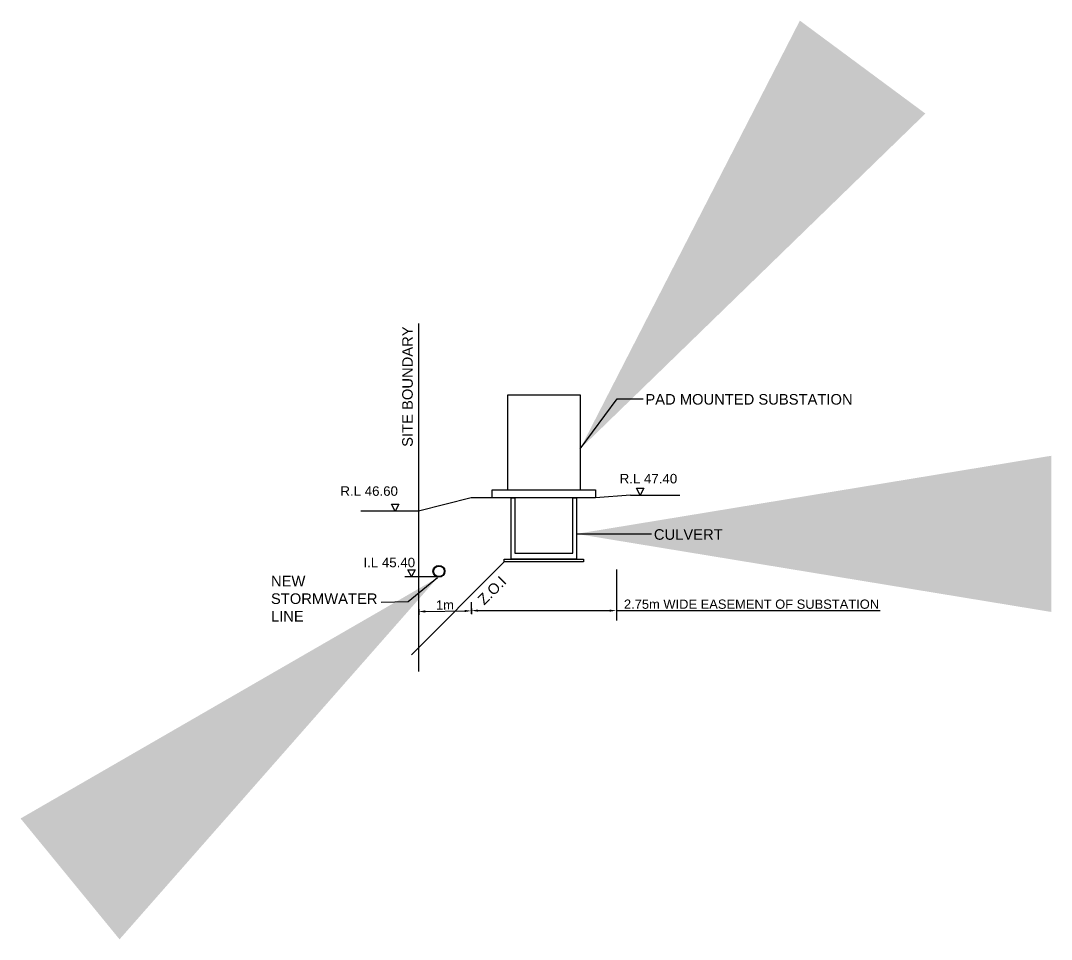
# Model space of a CAD drawing. Header units: metres. Extents: x 302064 to 304096, y 6268242 to 6271990.
# Drawn here: x 303133.9 to 303153.44, y 6268369.94 to 6268387.34 of the extents above; entities that cross this region are included whole.
import ezdxf

# ---------------------------------------------------------------- set-up
doc = ezdxf.new("R2010")
doc.units = ezdxf.units.M
doc.layers.add('_User Miscellaneous2', color=7, linetype='Continuous')
doc.styles.get("Standard").update_dxf_attribs({"font": 'arial.ttf'})
doc.dimstyles.new('Annotative', dxfattribs={"dimscale": 0, "dimtxt": 2.5, "dimasz": 2.5, "dimexe": 1.25, "dimexo": 0.625, "dimtad": 1, "dimtxsty": 'Standard', "dimcen": 2.5, "dimadec": 0, "dimazin": 0, "dimtfac": 1, "dimtmove": 0, "dimatfit": 3, "dimfxl": 1, "dimarcsym": 0})
doc.dimstyles.get("Standard").update_dxf_attribs({"dimtxt": 0.18, "dimasz": 0.18, "dimexe": 0.18, "dimexo": 0.0625, "dimgap": 0.09, "dimtad": 0, "dimtih": 1, "dimtoh": 1, "dimdec": 4, "dimzin": 0, "dimdsep": 46, "dimtxsty": 'Standard', "dimcen": 0.09, "dimadec": 0, "dimazin": 0, "dimtfac": 1, "dimtdec": 4, "dimtofl": 0, "dimtmove": 0, "dimatfit": 3, "dimfxl": 1, "dimtolj": 1, "dimtzin": 0, "dimarcsym": 0})

# ---------------------------------------------------------------- blocks, each defined once
blk = doc.blocks.new('*D101')
at = {"layer": '_User Miscellaneous2', "color": 0, "lineweight": -2, "transparency": 16777216}
for p, q in [((303141.444, 6268376.318), (303141.447, 6268376.089)), ((303141.571, 6268376.153), (303142.321, 6268376.163)), ((303142.444, 6268376.331), (303142.447, 6268376.102))]:
    blk.add_line(p, q, dxfattribs=at)
at = {"layer": '_User Miscellaneous2', "color": 0, "transparency": 16777216}
for points in [[(303141.571, 6268376.174), (303141.571, 6268376.132), (303141.446, 6268376.151)], [(303142.321, 6268376.183), (303142.321, 6268376.142), (303142.446, 6268376.164)]]:
    blk.add_solid(points, dxfattribs=at)
at = {"layer": 'Defpoints', "color": 0, "transparency": 16777216}
for p in [(303141.443, 6268376.35), (303142.443, 6268376.363), (303142.446, 6268376.164)]:
    blk.add_point(p, dxfattribs=at)
at = {"layer": '_User Miscellaneous2', "color": 0, "transparency": 16777216, "insert": (303141.944, 6268376.277), "char_height": 0.175, "attachment_point": 5, "rotation": 0.7491}
blk.add_mtext('1m', dxfattribs=at)
blk = doc.blocks.new('*D102')
at = {"layer": '_User Miscellaneous2', "color": 0, "lineweight": -2, "transparency": 16777216}
for p, q in [((303142.443, 6268376.325), (303142.443, 6268376.106)), ((303142.568, 6268376.169), (303145.068, 6268376.169)), ((303145.193, 6268376.325), (303145.193, 6268376.106)), ((303145.193, 6268376.169), (303150.189, 6268376.169))]:
    blk.add_line(p, q, dxfattribs=at)
at = {"layer": '_User Miscellaneous2', "color": 0, "transparency": 16777216}
for points in [[(303142.568, 6268376.189), (303142.568, 6268376.148), (303142.443, 6268376.169)], [(303145.068, 6268376.189), (303145.068, 6268376.148), (303145.193, 6268376.169)]]:
    blk.add_solid(points, dxfattribs=at)
at = {"layer": 'Defpoints', "color": 0, "transparency": 16777216}
for p in [(303142.443, 6268376.356), (303145.193, 6268376.356), (303145.193, 6268376.169)]:
    blk.add_point(p, dxfattribs=at)
at = {"layer": '_User Miscellaneous2', "color": 0, "transparency": 16777216, "insert": (303147.754, 6268376.29), "char_height": 0.175, "attachment_point": 5}
blk.add_mtext('2.75m WIDE EASEMENT OF SUBSTATION', dxfattribs=at)

msp = doc.modelspace()

# ---------------------------------------------------------------- linework, layer by layer
at = {"layer": '_User Miscellaneous2'}
for p, q in [((303141.4432, 6268378.0532), (303140.3496, 6268378.0532)), ((303145.1932, 6268376.9495), (303145.1932, 6268375.9811))]:
    msp.add_line(p, q, dxfattribs=at)
for points in [[(303141.4432, 6268381.6088), (303141.4432, 6268375.0142)], [(303143.1345, 6268378.4564), (303143.1345, 6268380.2564), (303144.5045, 6268380.2564), (303144.5045, 6268378.4564)], [(303145.4623, 6268378.3564), (303144.797, 6268378.3039), (303142.4432, 6268378.3066), (303141.4432, 6268378.0532)], [(303142.8418, 6268378.3062), (303142.842, 6268378.4555), (303144.797, 6268378.4555), (303144.797, 6268378.3055)], [(303145.4623, 6268378.3564), (303146.3944, 6268378.3564)], [(303143.0683, 6268377.0914), (303141.3094, 6268375.3325)], [(303141.1841, 6268376.8135), (303141.8309, 6268376.8135)]]:
    msp.add_lwpolyline(points, dxfattribs=at)
at = {"layer": '_User Miscellaneous2', "color": 1, "flags": 128}
for points in [[(303145.6428, 6268378.3564), (303145.5741, 6268378.4857), (303145.7116, 6268378.4857)], [(303141, 6268378.0532), (303140.9313, 6268378.1825), (303141.0688, 6268378.1825)], [(303141.3127, 6268376.8135), (303141.2439, 6268376.9428), (303141.3815, 6268376.9428)]]:
    msp.add_lwpolyline(points, close=True, dxfattribs=at)
at = {"layer": '_User Miscellaneous2'}
for points in [[(303144.4358, 6268378.3064), (303144.4358, 6268377.1414), (303143.2008, 6268377.1414), (303143.2008, 6268378.3064), (303143.2683, 6268378.3064), (303143.2683, 6268377.2564), (303144.3683, 6268377.2564), (303144.3683, 6268378.3064)], [(303143.0683, 6268377.1414), (303144.5683, 6268377.1414), (303144.5683, 6268377.0914), (303143.0683, 6268377.0914)]]:
    msp.add_lwpolyline(points, close=True, dxfattribs=at)
for radius in [0.1125, 0.1]:
    msp.add_circle((303141.8309, 6268376.9135), radius, dxfattribs=at)

# ---------------------------------------------------------------- texts
at = {"layer": '_User Miscellaneous2', "insert": (303141.135, 6268381.5528), "char_height": 0.2, "attachment_point": 3, "rotation": 90}
msp.add_mtext('SITE BOUNDARY', dxfattribs=at)
at = {"layer": '_User Miscellaneous2', "char_height": 0.2}
for s, insert, width, attachment_point in [('PAD MOUNTED SUBSTATION ', (303145.7424, 6268380.2709), 3.913795, 1), ('CULVERT', (303145.9041, 6268377.711), 3.950751, 1), ('NEW STORMWATER LINE', (303138.6484, 6268375.962), 2.364848, 7)]:
    msp.add_mtext(s, dxfattribs=dict(at, insert=insert, width=width, attachment_point=attachment_point))
at = {"layer": '_User Miscellaneous2', "char_height": 0.18, "attachment_point": 3}
for s, insert in [('R.L 47.40', (303146.3459, 6268378.7591)), ('R.L 46.60', (303141.0542, 6268378.5235)), ('I.L 45.40', (303141.3788, 6268377.1702))]:
    msp.add_mtext(s, dxfattribs=dict(at, insert=insert))
at = {"layer": '_User Miscellaneous2', "insert": (303142.9858, 6268376.8426), "char_height": 0.2, "width": 2.626506, "attachment_point": 3, "rotation": 45}
msp.add_mtext('Z.O.I', dxfattribs=at)

# ---------------------------------------------------------------- dimensions: what is measured, and where the dimension line sits
at = {"layer": '_User Miscellaneous2'}
for p1, p2, distance, text, override, picture, middle in [((303142.4432, 6268376.3562), (303145.1932, 6268376.3562), -0.1876, '2.75m WIDE EASEMENT OF SUBSTATION', {"dimtxt": 3.5, "dimdsep": 46}, '*D102', (303147.7538, 6268376.2904)), ((303141.4432, 6268376.3496), (303142.4432, 6268376.3627), -0.1985, '1m', {"dimtxt": 3.5}, '*D101', (303141.9442, 6268376.2768))]:
    dim = msp.add_aligned_dim(p1=p1, p2=p2, distance=distance, text=text, dimstyle='Annotative', override=override, dxfattribs=at)
    dim.commit()
    dim.dimension.update_dxf_attribs({"geometry": picture, "text_midpoint": middle})

# ---------------------------------------------------------------- leaders
for points in [[(303144.5045, 6268379.2303), (303145.2095, 6268380.1827), (303145.6979, 6268380.1827)], [(303144.4358, 6268377.6228), (303145.5485, 6268377.6228), (303145.8596, 6268377.6228)], [(303141.8039, 6268376.7901), (303141.2483, 6268376.335), (303140.738, 6268376.323)]]:
    msp.add_leader(points, dimstyle='Standard', override={"dimscale": 50, "dimgap": 1, "dimtad": 0}, dxfattribs=at)

doc.saveas('drawing.dxf')
